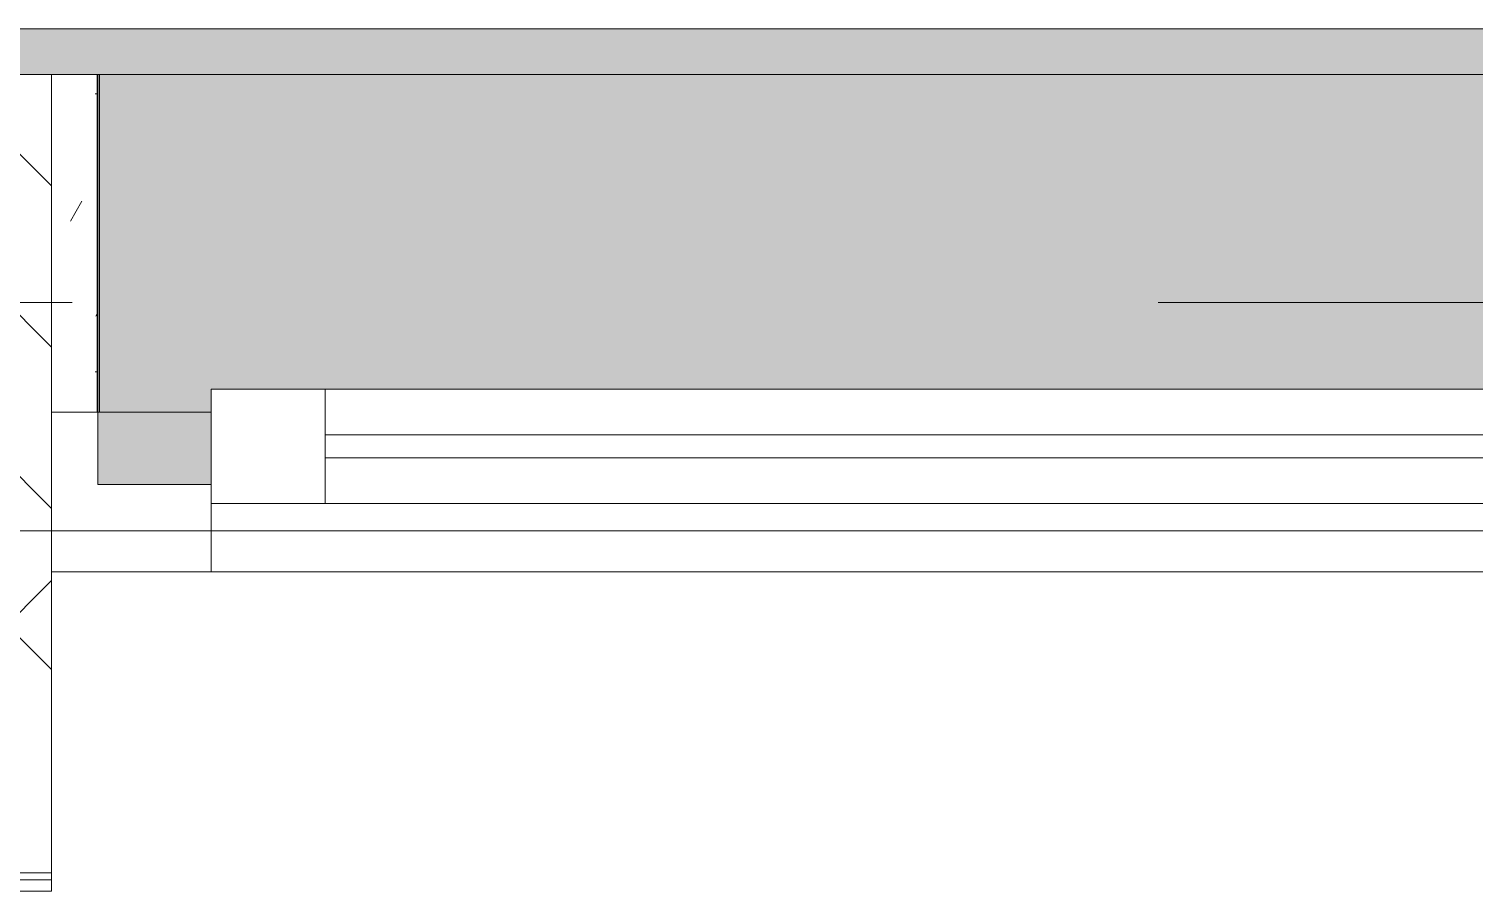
# Model space of a CAD drawing. Header units: millimetres. Extents: x 315 to 209858, y -8553 to 29000.
# Drawn here: x 18933 to 19567, y -258 to 120 of the extents above; entities that cross this region are included whole.
import ezdxf

# ---------------------------------------------------------------- set-up
doc = ezdxf.new("R2010")
doc.units = ezdxf.units.MM
doc.linetypes.add('Осевая', pattern=[3175, 635, -476.25, 1587.5, -476.25])
for name, color, linetype, lineweight in [('A-GLAZ', 7, 'Continuous', 9), ('A-GLAZ-1', 7, 'Continuous', 13), ('A-WALL', 7, 'Continuous', 9), ('I-WALL', 7, 'Continuous', 9), ('Знаки', 7, 'Continuous', 9), ('Оси-2', 7, 'Осевая', 9)]:
    doc.layers.add(name, color=color, linetype=linetype, lineweight=lineweight)
for name, color, linetype, lineweight, true_color in [('A-WALL-1', 9, 'Continuous', 9, 0x808080), ('A-WALL-FNSH-1', 9, 'Continuous', 9, 0x808080), ('I-WALL-2', 9, 'Continuous', 9, 0x808080)]:
    doc.layers.add(name, color=color, linetype=linetype, lineweight=lineweight, true_color=true_color)
pattern_1 = [(0, (-29867.154, 0), (121.92, 30.48), [10.058, -81.382, 10.058, -81.382, -487.68]), (0, (-29867.154, 0), (121.92, 30.48), [-182.88, 10.058, -172.822, 10.058, -81.382, -213.36]), (0, (-29867.154, 0), (121.92, 30.48), [-457.2, 10.058, -50.902, 10.058, -142.342]), (120, (-29821.434, 15.24), (-87.356454, 90.345817), [10.058, -81.382, 10.058, -81.382, -487.68]), (120, (-29821.434, 15.24), (-87.356454, 90.345817), [-182.88, 10.058, -172.822, 10.058, -81.382, -213.36]), (120, (-29821.434, 15.24), (-87.356454, 90.345817), [-457.2, 10.058, -50.902, 10.058, -142.342]), (240, (-29806.194, 76.2), (-34.563546, -120.825817), [10.058, -81.382, 10.058, -81.382, -487.68]), (240, (-29806.194, 76.2), (-34.563546, -120.825817), [-182.88, 10.058, -172.822, 10.058, -81.382, -213.36]), (240, (-29806.194, 76.2), (-34.563546, -120.825817), [-457.2, 10.058, -50.902, 10.058, -142.342])]

# ---------------------------------------------------------------- blocks, each defined once
blk = doc.blocks.new('120_Окно_СКБ_2Ст - 120_Окно_СКБ_2Ст 3100х2500 _мал_ створка слева-2_-V21-План устройствa полов 2 этажа в осях 12-23')
at = {"layer": 'A-GLAZ'}
for p, q in [((1550, -57), (-1550, -57)), ((-600, -107), (1430, -107)), ((1430, -117), (-600, -117))]:
    blk.add_line(p, q, dxfattribs=at)
at = {"layer": 'A-GLAZ-1'}
for p, q in [((1480, -127), (1480, -57)), ((1480, -57), (1550, -57)), ((1550, -57), (1550, -127)), ((1480, -87), (-650, -87)), ((1430, -137), (1430, -87)), ((1480, -137), (1480, -87)), ((1550, -127), (1480, -127)), ((-650, -137), (1480, -137))]:
    blk.add_line(p, q, dxfattribs=at)
blk = doc.blocks.new('Зашивка радиатора_ с перфорацией М6 - Зашивка радиатора_ с перфорацией М6-V59-План устройствa полов 2 этажа в осях 12-23')
at = {"layer": 'Знаки'}
blk.add_hatch(color=256, dxfattribs=at).paths.add_polyline_path([(2640.21, 380), (2640.21, 338.19), (510.21, 338.19), (510.21, 380), (440.21, 380), (440.21, 338.19), (-319.79, 338.19), (-319.79, 380), (-370, 380), (-369.79, 200.19), (2690, 200.19), (2690, 380)])
for p, q in [((2690, 380), (2640.21, 380)), ((2690, 200.19), (2690, 380))]:
    blk.add_line(p, q, dxfattribs=at)

msp = doc.modelspace()

# ---------------------------------------------------------------- hatches: boundary and pattern name
at = {"layer": 'A-WALL'}
h = msp.add_hatch(dxfattribs=at)
h.set_pattern_fill('FP_20', color=256, style=0, pattern_type=2)
h.set_pattern_definition([(135, (-29867.154, 0), (-35.35534, -35.35534), [])])
h.paths.add_polyline_path([(18668.42, -100), (18942.85, -100), (18942.85, 100), (18052.85, 100), (18052.85, -100)])
h = msp.add_hatch(dxfattribs=at)
h.set_pattern_fill('FP_21', color=256, style=0, pattern_type=2)
h.set_pattern_definition([(45, (-29867.15, 0), (-70.71068, 70.71068), []), (135, (-29867.15, 0), (-70.71068, -70.71068), [])])
h.paths.add_polyline_path([(45739.38, -250), (45832.85, -250), (45832.85, -100), (41692.85, -100), (41692.85, -250), (45007.73, -250)])
h.paths.add_polyline_path([(37192.85, -250), (40792.85, -250), (40792.85, -100), (37192.85, -100), (37192.85, -245.25)])
h.paths.add_polyline_path([(36227.96, -250), (36292.85, -250), (36292.85, -100), (35292.85, -100), (35292.85, -250), (36042.85, -250)])
h.paths.add_polyline_path([(32192.85, -250), (32192.85, -100), (31042.85, -100), (31042.85, -250), (31838.07, -250)])
h.paths.add_polyline_path([(28911.48, -250), (28942.85, -250), (28942.85, -100), (28192.85, -100), (28192.85, -250)])
h.paths.add_polyline_path([(26716.54, -250), (27292.85, -250), (27292.85, -100), (26542.85, -100), (26542.85, -250)])
h.paths.add_polyline_path([(23442.85, -250), (23442.85, -100), (22042.85, -100), (22042.85, -250), (23058.3, -250)])
h.paths.add_polyline_path([(9692.85, -250), (9692.85, -100), (8875.5, -100), (8875.5, -250), (9157, -250)])
h.paths.add_polyline_path([(18668.42, -250), (18942.85, -250), (18942.85, -100), (17542.85, -100), (17542.85, -250), (17936.77, -250)])
h.paths.add_polyline_path([(15069.18, -250), (15442.85, -250), (15442.85, -100), (15069.18, -100), (15069.18, -245.25)])
h.paths.add_polyline_path([(13546.88, -250), (14169.18, -250), (14169.18, -100), (12792.85, -100), (12792.85, -250), (12815.24, -250)])
at = {"layer": 'I-WALL-2'}
h = msp.add_hatch(dxfattribs=at)
h.set_pattern_fill('FP_58', color=256, style=0, pattern_type=2)
h.set_pattern_definition(pattern_1)
h.paths.add_polyline_path([(22042.85, 100), (22042.85, 120), (18276.94, 120), (18276.94, 100), (21960.83, 100)])
h = msp.add_hatch(dxfattribs=at)
h.set_pattern_fill('FP_58', color=256, style=0, pattern_type=2)
h.set_pattern_definition(pattern_1)
h.paths.add_polyline_path([(18942.85, -48), (18962.85, -48), (18962.85, 100), (18942.85, 100), (18942.85, 44.28)])

# ---------------------------------------------------------------- linework, layer by layer
at = {"layer": 'A-WALL'}
for p, q in [((18277.94, 120), (22022.85, 120)), ((18042.85, -100), (18942.85, -100)), ((17542.85, -250), (18942.85, -250)), ((17542.85, -253), (18942.85, -253))]:
    msp.add_line(p, q, dxfattribs=at)
at = {"layer": 'A-WALL-1'}
for p, q in [((18052.85, 100), (22042.85, 100)), ((18942.85, 100), (18942.85, -250)), ((18962.85, -48), (18962.85, 100)), ((18942.85, -48), (18962.85, -48))]:
    msp.add_line(p, q, dxfattribs=at)
at = {"layer": 'A-WALL-FNSH-1'}
for p, q in [((18963.85, -48), (18963.85, 100)), ((18962.85, -48), (18963.85, -48)), ((18942.85, -258), (18942.85, -250)), ((17542.85, -258), (18942.85, -258))]:
    msp.add_line(p, q, dxfattribs=at)
at = {"layer": 'I-WALL'}
msp.add_line((22042.85, -100), (18942.85, -100), dxfattribs=at)
at = {"layer": 'Оси-2'}
msp.add_line((8791.82, 0), (52332.85, 0), dxfattribs=at)

# ---------------------------------------------------------------- block references
at = {"layer": 'A-GLAZ', "rotation": 180}
msp.add_blockref('120_Окно_СКБ_2Ст - 120_Окно_СКБ_2Ст 3100х2500 _мал_ створка слева-2_-V21-План устройствa полов 2 этажа в осях 12-23', (20492.85, -175), dxfattribs=at)
at = {"layer": 'Знаки', "rotation": 180}
msp.add_blockref('Зашивка радиатора_ с перфорацией М6 - Зашивка радиатора_ с перфорацией М6-V59-План устройствa полов 2 этажа в осях 12-23', (21653.06, 300.19), dxfattribs=at)

doc.saveas('drawing.dxf')
